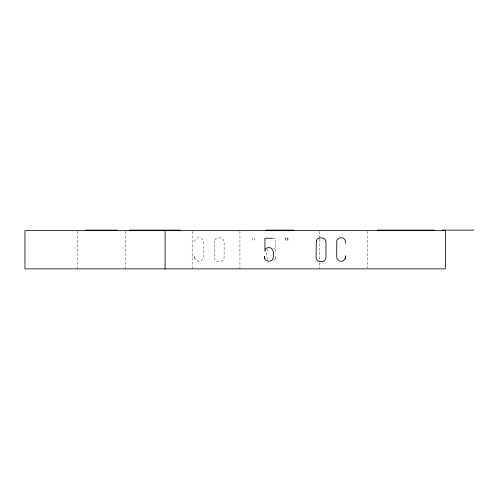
<?xml version="1.0" encoding="UTF-8"?>
<svg xmlns="http://www.w3.org/2000/svg" width="499" height="499" viewBox="0 0 499 499"><rect width="100%" height="100%" fill="white"/><g stroke="black" fill="none" stroke-linecap="round" stroke-linejoin="round"><path stroke-width="0.37" stroke-dasharray="2.5 1.87" d="M275.398 258.781L275.685 256.442L275.398 258.781L273.452 260.821M268.038 248.758C266.117 251.939 266.135 256.891 268.038 260.073M272.916 238.241L275.205 238.241L275.205 251.34L274.375 248.758L273.377 247.966M194.947 258.862L194.647 255.931L194.947 258.862L196.955 260.883A6.687 6.687 0 0 0 201.097 260.883L203.105 258.862L203.405 257.365L203.405 241.659L203.105 240.15L201.097 238.079A6.687 6.687 0 0 0 196.955 238.079L194.947 240.15L194.647 243.543M367.345 231.411L367.345 268.1M319.572 231.411L319.572 238.291M319.572 239.052L319.572 261.987M319.572 262.748L319.572 268.867M254.378 237.929L254.378 240.187M252.369 237.929L252.369 240.187M239.944 231.411L239.944 268.867M192.165 231.411L192.165 268.867M125.28 231.411L125.28 268.867M77.501 231.411L77.501 268.867M214.489 240.437L214.171 257.434C214.133 263.092 224.145 263.098 224.107 257.434L224.107 242.077C224.157 237.119 216.279 236.227 214.489 240.437"/><path stroke-width="0.75" d="M345.202 258.862L345.501 255.931L345.202 258.862L343.193 260.883A6.687 6.687 0 0 1 339.052 260.883L337.043 258.862L336.744 257.365L336.744 241.659L337.043 240.15L339.052 238.079A6.687 6.687 0 0 1 343.193 238.079L345.202 240.15L345.501 243.543M85.448 230.133L117.296 230.133M129.266 230.133L180.251 230.133M265.786 230.133L293.955 230.133M377.232 230.133L434.754 230.133M442.201 230.133L474.05 230.133M272.591 238.241L264.944 238.241L264.944 251.34L265.774 248.758L266.778 247.966C273.963 245.402 275.105 255.762 272.111 260.073C269.317 262.674 263.715 260.609 264.464 256.442L264.751 258.781M287.78 237.929L287.78 240.187M285.777 237.929L285.777 240.187M165.094 230.644L165.094 268.867M316.36 240.437L316.042 257.434C316.004 263.098 326.015 263.092 325.984 257.434L325.984 242.077C326.034 237.125 318.144 236.22 316.36 240.437M445.382 230.644L24.95 230.644L24.95 268.867L445.382 268.867L445.382 230.644"/></g></svg>
